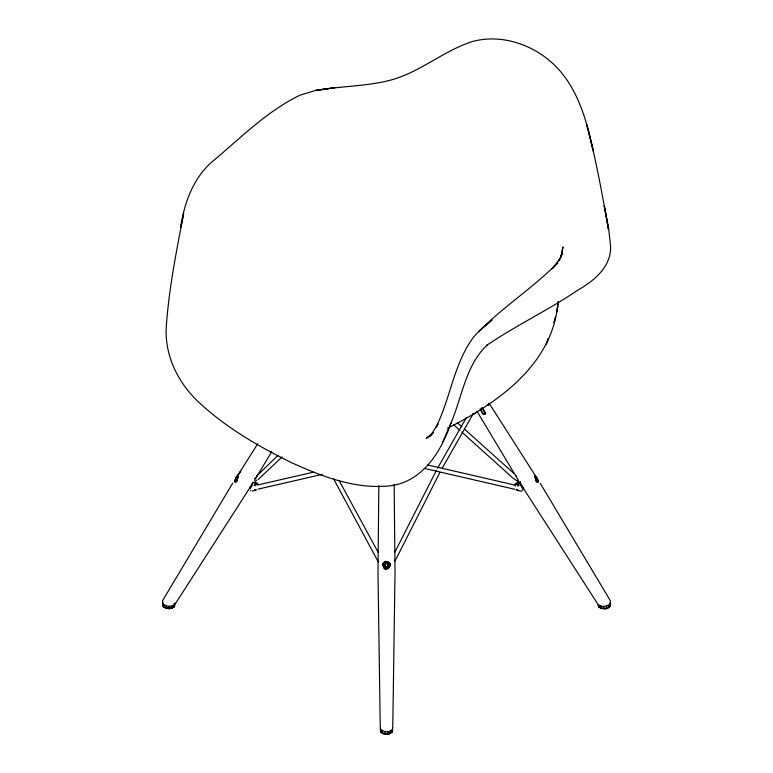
<?xml version="1.0" encoding="UTF-8"?>
<svg xmlns="http://www.w3.org/2000/svg" width="773" height="773" viewBox="0 0 773 773"><rect width="100%" height="100%" fill="white"/><g stroke="black" fill="none" stroke-linecap="round" stroke-linejoin="round"><path stroke-width="1.16" d="M384.616 565.913L385.109 563.565L387.022 563.034L388.442 564.406L387.94 566.754L386.036 567.285L384.616 565.913L385.109 564L387.022 563.478L388.442 564.85L387.94 566.754L386.036 567.285L384.616 565.913L385.109 564L387.022 563.478L388.442 564.85L387.94 566.754M382.432 730.92L382.548 733.422L383.553 733.606C388.259 734.91 381.553 733.896 380.905 732.205L380.345 728.137L380.731 729.664L385.051 731.616L385.273 734.35L389.998 733.741L390.616 730.9L392.307 729.644L392.665 728.108L392.133 732.186L389.495 733.596M386.036 567.285L384.616 565.469M168.92 608.535L164.465 607.559L162.514 605.075L162.688 601.52L162.639 605.665L166.504 608.506L171.935 608.264L172.244 605.906L174.302 604.737L175.065 603.085L173.935 607.134L171.046 608.225L174.147 606.592L174.901 604.93L174.167 603.24M378.838 485.628L377.978 571.894L380.258 727.499M515.06 485.019L515.485 483.502L518.316 482.323L517.891 483.85L515.06 485.019L515.311 486.12M518.103 490.353L518.094 490.845L516.722 489.348M392.761 727.441L395.032 571.875L394.162 484.4M390.5 733.403L387.602 734.108L388.007 731.616L390.616 730.9M171.935 608.264L169.142 608.68L163.944 607.211L164.021 604.815L162.678 603.23M164.021 604.815L166.427 605.935L166.282 608.303L166.775 608.254M172.244 605.906L169.374 606.322L169.016 608.834M174.302 604.737L173.935 607.134L172.543 607.375M557.488 306.92C550.521 366.054 496.739 403.516 447.567 428.223M557.71 304.543L557.922 302.156M537.225 479.086L537.129 479.907C536.162 482.893 534.655 471.346 537.467 480.574L536.394 479.637L535.728 477.202L537.225 479.086L535.428 479.83M558.222 301.557L557.053 311.693L558.357 302.233M561.13 256.636L562.995 246.964L560.541 258.134M392.665 730.05L392.133 732.186L390.713 732.678M561.15 256.994L562.155 253.631L558.744 260.791M604.08 608.718L601.056 608.448L600.747 606.09L598.689 604.921L599.056 607.317L601.954 608.409M548.057 339.028L546.211 344.429L548.163 338.748M553.71 322.631L555.603 317.133L554.821 319.404M450.93 423.16C462.206 396.849 465.52 365.281 487.338 344.845L487.058 345.135C515.997 325.423 547.902 310.369 576.948 290.716C593.22 281.353 611.028 267.526 610.631 246.809L608.738 229.03L604.235 205.647L608.467 229.368C602.244 194.323 595.983 159.228 586.804 124.82L593.249 150.919C586.098 117.747 576.136 82.353 548.743 59.975C527.978 42.921 499.348 34.437 472.96 41.375L471.781 41.723C442.195 51.414 418.464 73.609 387.795 80.836C364.025 86.518 339.521 86.18 315.558 90.518L334.777 87.736L315.867 90.335L299.982 95.195C268.366 110.491 242.819 135.69 216.314 158.31C194.632 174.727 184.438 201.048 180.737 227.214L183.626 213.754C176.37 251.418 168.814 289.247 166.224 327.568C164.765 356.459 178.563 383.688 199.55 402.926C226.586 427.952 258.762 446.552 291.653 462.747C321.868 476.352 354.392 489.116 388.152 485.995L389.061 485.956C421.778 482.536 440.929 452.35 450.63 423.836L450.93 423.16L442.765 441.856M394.52 561.585L395.196 559.981M396.056 558.995L439.934 472.409M523.205 489.454L521.543 491.019M254.617 484.661L254.675 482.507M253.042 482.217L249.437 488.188M394.887 552.125L436.233 470.718M558.966 260.714L560.029 258.626L552.019 268.849L557.816 262.839C531.418 289.421 499.058 309.403 473.617 337.009C453.79 363.619 450.524 398.279 435.885 427.546L438.02 424.019M472.496 414.966L442.204 468.196M437.624 468.129L466.486 417.391M520.384 481.627L519.949 482.4L523.553 488.372M162.398 600.959L232.683 483.212M254.433 480.429L271.748 451.664M250.384 486.971L175.973 602.814M257.728 443.76L238.026 475.009L240.683 471.424M437.837 424.222L430.29 436.03L433.489 432.793M389.206 565.691L390.007 564.493M237.949 475.009L240.654 471.424M607.965 607.626L610.361 605.848L610.477 603.558L610.361 605.848C609.095 607.907 602.66 611.482 603.626 606.515L600.747 606.09M603.626 606.515L608.979 605.008L610.322 603.413L610.312 601.713L610.486 605.259C608.003 608.882 602.273 609.211 598.853 606.776M475.124 413.478L472.815 414.473L472.815 413.768L473.762 414.212M255.457 481.424L256.655 480.12M256.636 476.371L257.322 475.646M278.106 455.278L257.013 475.704M282.097 456.93L258.085 479.589M255.534 490.092L254.906 490.662L254.752 489.647M391.737 731.374L392.491 730.698M433.141 432.465L426.203 438.397L430.001 435.914M173.857 606.08L174.669 605.53M254.694 478.535L255.602 477.917M254.848 478.564L255.757 477.994M258.037 489.145L322.177 474.39M256.636 489.85L252.413 491.135M386.036 566.841L387.94 566.319M258.404 484.806L313.461 472.177M518.857 485.56L517.417 485.637M598.321 605.713L598.099 605.124L599.056 607.317L600.457 607.559M172.089 607.752L169.21 608.177L163.866 606.67M608.95 606.476L609.675 606.39M254.675 485.589L255.583 485.512M255.737 485.434L254.307 485.376M520.741 491.203L516.519 490.043M385.051 731.616L388.007 731.616M387.959 734.099L382.548 733.422M382.316 732.698L380.905 732.205L380.345 730.079M517.572 485.715L518.48 485.782M166.427 605.935L169.374 606.322M601.056 608.448L606.708 608.486L609.047 607.394L608.979 605.008M427.749 464.969L514.75 485.048M424.319 468.39L515.108 489.367M487.232 405.033L489.009 404.946L488.971 403.264M255.109 483.656L257.931 484.835L257.506 483.318L254.675 482.139M250.355 490.285L250.993 490.681M517.736 481.25L513.117 478.255L461.723 431.991M163.325 606.206L162.639 605.665L162.523 603.375M380.529 730.717L381.282 731.393M457.355 422.744L461.839 426.754M464.525 429.17L513.823 473.337M453.674 424.783L459.935 430.397M606.225 608.438L606.708 608.486L606.563 606.119M515.871 475.55L516.557 476.265M517.736 481.241L519.166 482.739M535.051 475.192L490.005 404.646M383.012 564.58L383.852 565.759M598.07 604.505L522.616 487.154M515.485 483.502L515.958 484.256M481.994 407.912L485.106 412.937L483.27 413.7L480.149 408.675M482.159 407.574L485.734 413.429L485.425 414.251L483.27 414.454L480.371 409.68M518.567 480.613L476.97 411.236M540.308 483.396L610.602 601.143M339.096 480.439L378.229 552.415M333.54 478.748L378.316 561.952M517.891 483.85L518.383 484.845M599.143 606.274L599.78 607.675M387.737 563.701L388.22 565.237M383.398 564.406L383.708 565.024M384.857 564.512L385.321 566.136M392.307 729.644L392.307 731.587C389.206 734.34 383.852 734.34 380.731 731.606L380.731 729.664M385.756 566.667A2.068 2.039 0.4 0 1 385.08 566.232M387.872 567.913A3.44 3.411 0.3 0 1 386.558 568.184M383.36 566.107A3.44 3.411 0.3 0 1 385.176 561.642M387.814 561.623A3.44 3.411 0.3 0 1 389.718 566.049M390.297 563.585A3.788 3.749 -1.1 0 1 389.225 566.251M383.862 566.319A3.788 3.749 -1.1 0 1 382.722 563.681M390.017 564.377A3.788 3.749 -1.4 0 1 389.206 565.594M383.852 565.662A3.788 3.749 -1.4 0 1 383.022 564.454M252.095 483.975A2.068 0.531 -67.3 0 1 251.583 485.434M252.945 482.168A3.788 0.976 -67.5 0 1 251.544 486.546A3.788 0.976 -67.5 0 1 249.65 488.256M257.515 483.318A16.02 10.329 9.5 0 1 257.042 484.072M518.934 484.98A2.068 0.531 67.4 0 1 519.118 483.985M518.335 482.313A15.962 10.31 -9.7 0 1 519.002 482.99M521.775 486.285A2.068 0.531 67.4 0 1 520.896 484.159M523.35 488.449A3.788 0.976 67.4 0 1 521.128 486.072A3.788 0.976 67.4 0 1 520.161 481.705M488.517 404.134A3.334 0.87 67.5 0 1 487.599 404.443M235.552 479.762C237.369 482.381 238.084 472.206 235.552 479.762M237.813 476.999L237.021 481.221L236.229 482.043L234.644 482.043C233.997 480.574 238.731 472.805 237.813 476.999M535.148 475.492L535.979 481.405L536.771 482.226L538.356 482.226L538.317 480.535L535.148 475.492M390.326 565.266C381.533 579.885 380.471 551.41 390.326 565.266M236.644 477.212L235.533 480.391L237.33 477.84L237.272 477.018L236.644 477.212M481.946 328.428L478.951 331.366L492.034 319.916L481.946 328.428M383.901 567.401A3.334 3.295 0.2 0 0 389.621 566.599A3.334 3.295 0.2 0 0 386.056 562.097A3.334 3.295 0.2 0 0 383.901 567.401M236.287 480.999A3.334 0.87 -67.6 0 0 237.891 475.781A3.334 0.87 -67.6 0 0 235.311 479.463A3.334 0.87 -67.6 0 0 236.287 480.999M535.042 477.096A3.334 0.87 67.4 0 0 537.573 482.014A3.334 0.87 67.4 0 0 536.887 477.685A3.334 0.87 67.4 0 0 535.042 477.096"/></g></svg>
